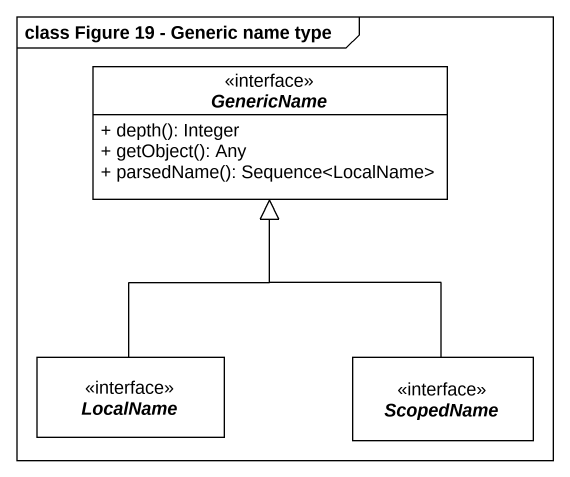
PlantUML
@startuml
mainframe class Figure 19 - Generic name type
hide circle
hide empty members
skinparam classAttributeIconSize 0
interface GenericName #FFFFFF {
  + depth(): Integer
  + getObject(): Any
  + parsedName(): Sequence<LocalName>
}
interface LocalName #FFFFFF
interface ScopedName #FFFFFF
LocalName -up-|> GenericName
ScopedName -up-|> GenericName
@enduml
